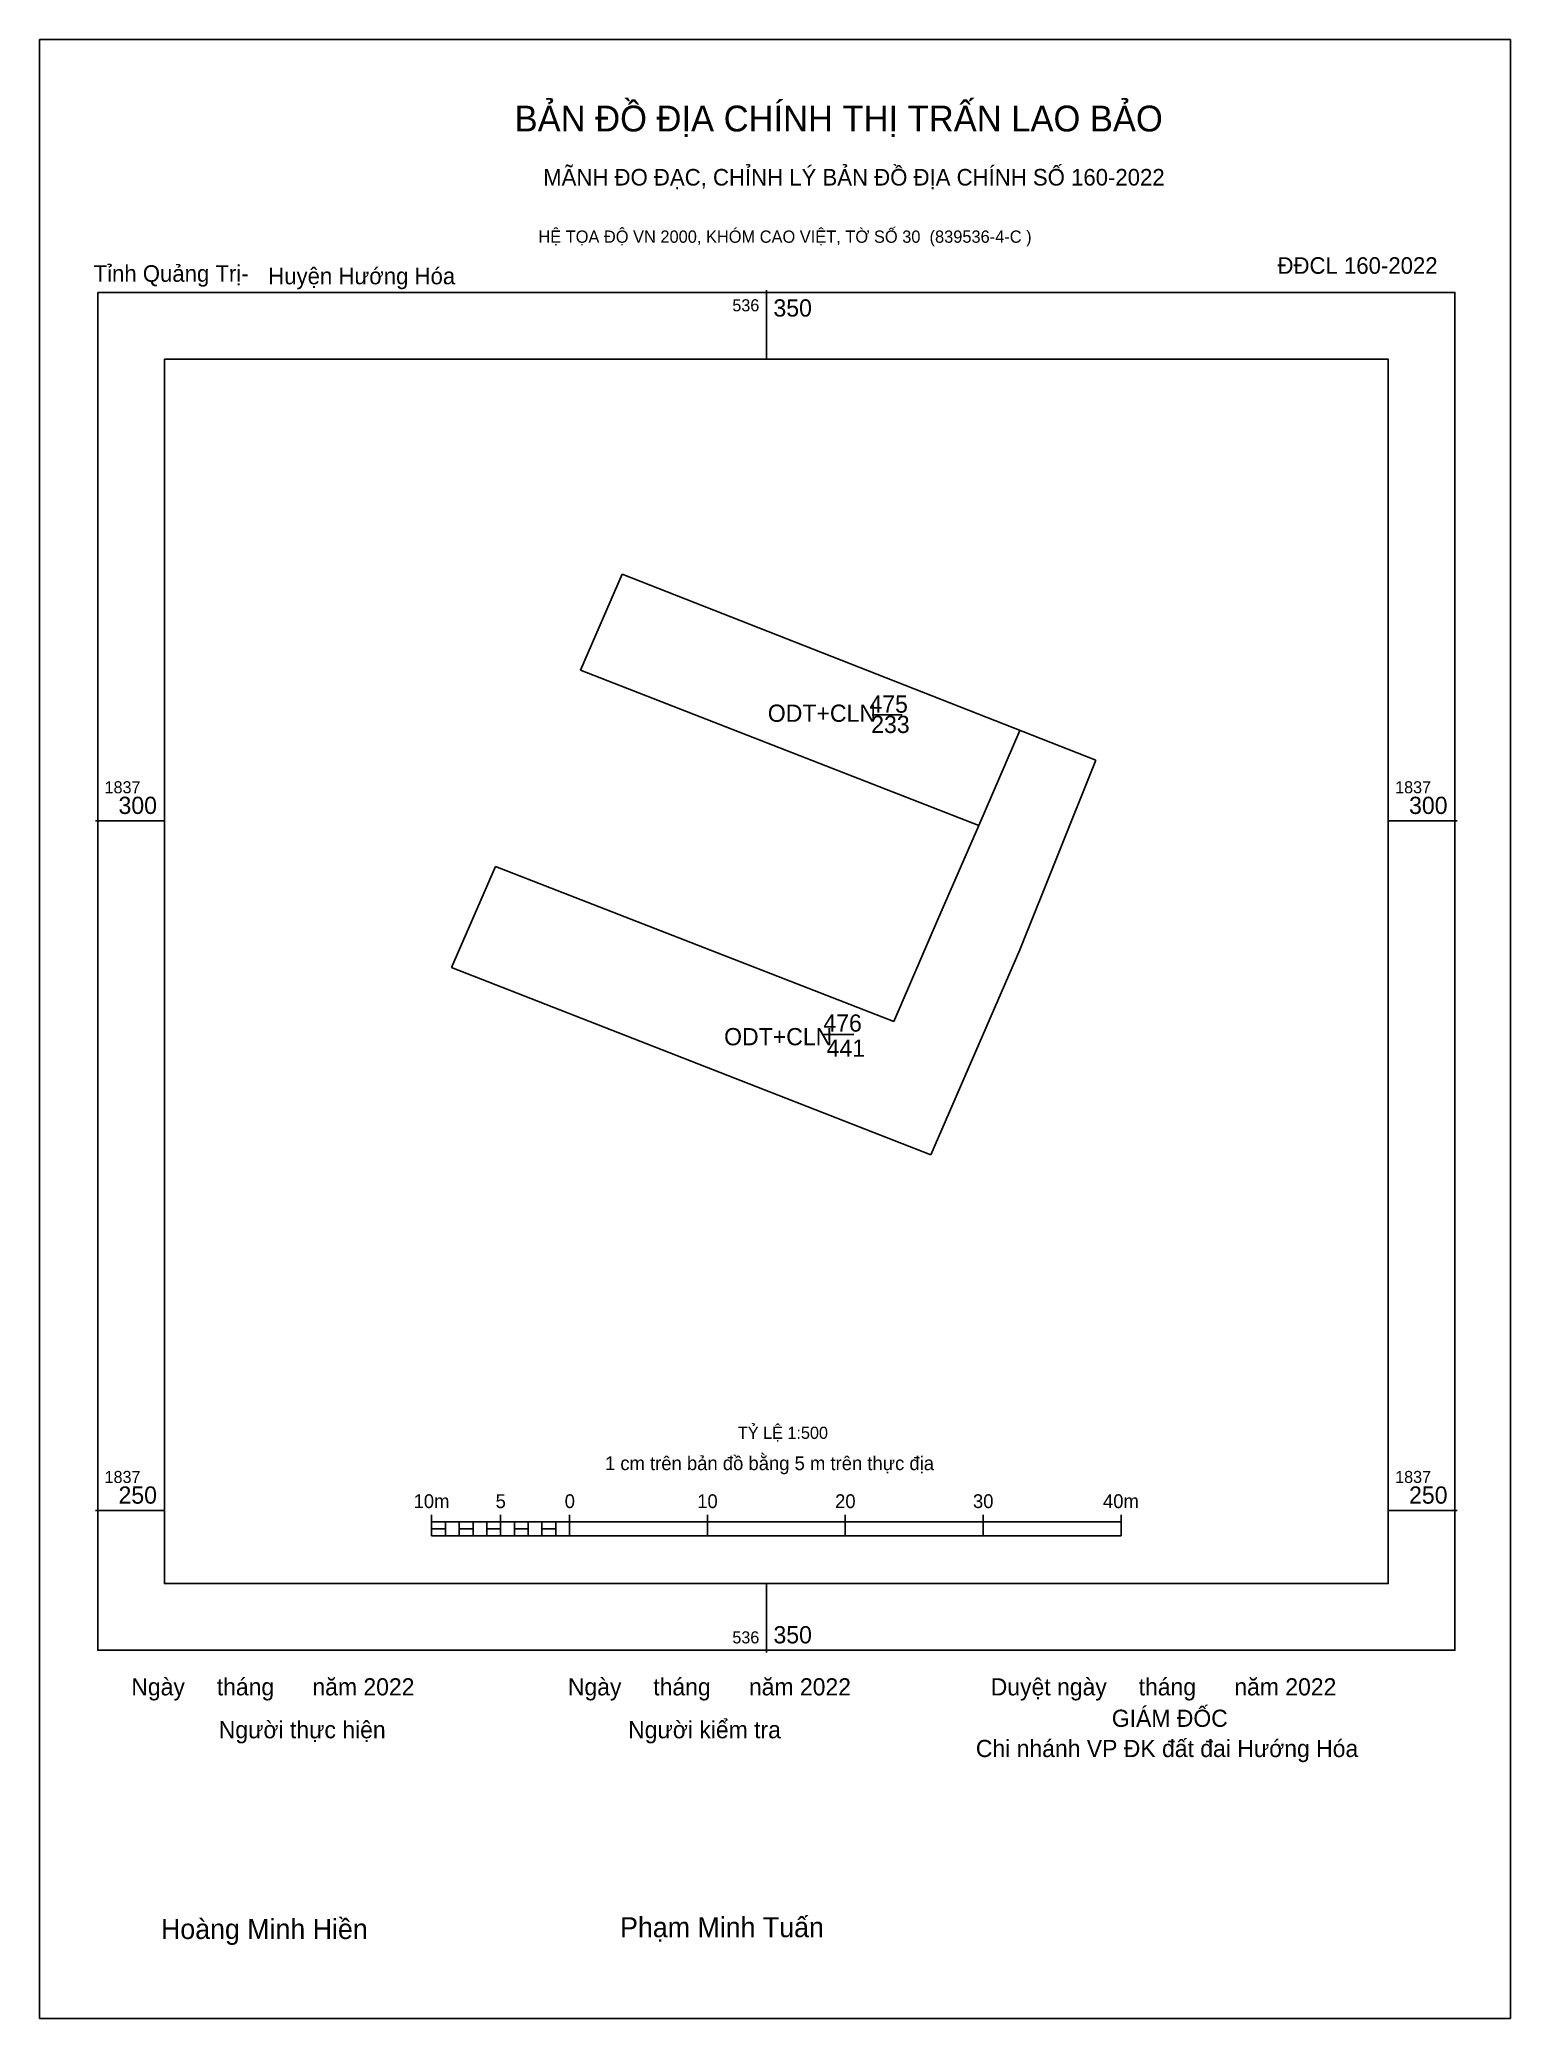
# Model space of a CAD drawing. Extents: x 535887 to 536404, y 1836755 to 1837357.
# Drawn here: x 536297.3 to 536404, y 1837213.2 to 1837356.6 of the extents above.
import ezdxf

# ---------------------------------------------------------------- set-up
doc = ezdxf.new("R2010")
doc.units = 0
for name, color, linetype in [('Level 1', 7, 'Continuous'), ('Level 10', 7, 'Continuous'), ('Level 13', 7, 'Continuous'), ('Level 15', 7, 'Continuous'), ('Level 27', 7, 'Continuous'), ('Level 6', 7, 'Continuous'), ('Level 62', 7, 'Continuous'), ('Level 63', 7, 'Continuous'), ('Level 7', 7, 'Continuous'), ('Level 9', 7, 'Continuous')]:
    doc.layers.add(name, color=color, linetype=linetype)

msp = doc.modelspace()

# ---------------------------------------------------------------- linework, layer by layer
at = {"layer": 'Level 10'}
for p, q in [((536336.51, 1837310.92), (536339.54, 1837317.89)), ((536339.54, 1837317.89), (536373.88, 1837304.39)), ((536365.4, 1837299.67), (536336.51, 1837310.92)), ((536362.41, 1837292.79), (536365.4, 1837299.67)), ((536327.14, 1837289.36), (536330.33, 1837296.7)), ((536330.33, 1837296.7), (536359.22, 1837285.45)), ((536359.22, 1837285.45), (536362.41, 1837292.79)), ((536368.38, 1837290.65), (536361.92, 1837275.79)), ((536361.92, 1837275.79), (536327.14, 1837289.36))]:
    msp.add_line(p, q, dxfattribs=at)
at = {"layer": 'Level 13'}
msp.add_line((536354.16, 1837284.52), (536356.34, 1837284.52), dxfattribs=at)
msp.add_line((536354.16, 1837284.52), (536356.34, 1837284.52), dxfattribs=at)
at = {"layer": 'Level 15'}
msp.add_lwpolyline([(536297.27, 1837356.64), (536403.95, 1837356.64), (536403.95, 1837213.18), (536297.27, 1837213.18)], close=True, dxfattribs=at)
at = {"layer": 'Level 27'}
for p, q in [((536339.54, 1837317.89), (536339.54, 1837317.89)), ((536336.51, 1837310.92), (536336.51, 1837310.92)), ((536365.4, 1837299.67), (536368.37, 1837306.55)), ((536373.88, 1837304.39), (536368.38, 1837290.65)), ((536330.33, 1837296.7), (536330.33, 1837296.7)), ((536362.41, 1837292.79), (536362.41, 1837292.79)), ((536327.14, 1837289.36), (536327.14, 1837289.36)), ((536327.14, 1837289.36), (536327.14, 1837289.36)), ((536361.92, 1837275.79), (536361.92, 1837275.79))]:
    msp.add_line(p, q, dxfattribs=at)
at = {"layer": 'Level 62'}
msp.add_lwpolyline([(536306.33, 1837333.47), (536395.09, 1837333.47), (536395.09, 1837244.71), (536306.33, 1837244.71)], close=True, dxfattribs=at)
at = {"layer": 'Level 63'}
for p, q in [((536350, 1837338.47), (536350, 1837333.47)), ((536301.33, 1837300), (536306.33, 1837300)), ((536395.09, 1837300), (536400.09, 1837300)), ((536301.33, 1837250), (536306.33, 1837250)), ((536395.09, 1837250), (536400.09, 1837250)), ((536325.71, 1837249.68), (536325.71, 1837248.18)), ((536325.71, 1837249.18), (536375.71, 1837249.18)), ((536326.71, 1837249.18), (536326.71, 1837248.18)), ((536327.71, 1837249.18), (536327.71, 1837248.18)), ((536328.71, 1837249.18), (536328.71, 1837248.18)), ((536329.71, 1837249.18), (536329.71, 1837248.18)), ((536330.71, 1837249.68), (536330.71, 1837248.18)), ((536330.71, 1837249.18), (536330.71, 1837248.18)), ((536331.71, 1837249.18), (536331.71, 1837248.18)), ((536332.71, 1837249.18), (536332.71, 1837248.18)), ((536333.71, 1837249.18), (536333.71, 1837248.18)), ((536334.71, 1837249.18), (536334.71, 1837248.18)), ((536335.71, 1837249.68), (536335.71, 1837248.18)), ((536335.71, 1837249.18), (536335.71, 1837248.18)), ((536345.71, 1837249.68), (536345.71, 1837248.18)), ((536355.71, 1837249.68), (536355.71, 1837248.18)), ((536365.71, 1837249.68), (536365.71, 1837248.18)), ((536375.71, 1837249.68), (536375.71, 1837248.18)), ((536325.71, 1837248.18), (536375.71, 1837248.18)), ((536350, 1837244.71), (536350, 1837239.71))]:
    msp.add_line(p, q, dxfattribs=at)
for points in [[(536301.49, 1837338.31), (536399.93, 1837338.31), (536399.93, 1837239.87), (536301.49, 1837239.87)], [(536325.71, 1837248.68), (536326.71, 1837248.68), (536326.71, 1837248.18), (536325.71, 1837248.18)], [(536325.71, 1837248.68), (536326.71, 1837248.68), (536326.71, 1837248.18), (536325.71, 1837248.18)], [(536327.71, 1837248.68), (536328.71, 1837248.68), (536328.71, 1837248.18), (536327.71, 1837248.18)], [(536329.71, 1837248.68), (536330.71, 1837248.68), (536330.71, 1837248.18), (536329.71, 1837248.18)], [(536331.71, 1837248.68), (536332.71, 1837248.68), (536332.71, 1837248.18), (536331.71, 1837248.18)], [(536333.71, 1837248.68), (536334.71, 1837248.68), (536334.71, 1837248.18), (536333.71, 1837248.18)]]:
    msp.add_lwpolyline(points, close=True, dxfattribs=at)
at = {"layer": 'Level 7'}
for p, q in [((536357.65, 1837307.68), (536359.83, 1837307.68)), ((536354.16, 1837284.52), (536356.34, 1837284.52)), ((536354.16, 1837284.52), (536356.34, 1837284.52))]:
    msp.add_line(p, q, dxfattribs=at)

# ---------------------------------------------------------------- texts
at = {"layer": 'Level 1'}
for s, p in [('475', (536357.46, 1837307.84)), ('ODT+CLN', (536350.09, 1837307.18)), ('233', (536357.59, 1837306.37)), ('476', (536354.12, 1837284.72)), ('ODT+CLN', (536346.92, 1837283.73)), ('441', (536354.36, 1837282.9))]:
    msp.add_text(s, height=1.25, dxfattribs=at).set_placement(p)
at = {"layer": 'Level 6'}
msp.add_text('TỶ LỆ 1:500', height=0.879, dxfattribs=at).set_placement((536347.92, 1837255.2))
at = {"layer": 'Level 63'}
for s, height, p in [('BẢN ĐỒ ĐỊA CHÍNH THỊ TRẤN LAO BẢO', 1.8718, (536331.73, 1837349.98)), ('MÃNH ĐO ĐẠC, CHỈNH LÝ BẢN ĐỒ ĐỊA CHÍNH SỐ 160-2022', 1.2011, (536333.8, 1837346.06)), ('HỆ TỌA ĐỘ VN 2000, KHÓM CAO VIỆT, TỜ SỐ 30  (839536-4-C )', 0.8891, (536333.45, 1837341.91)), ('536', 0.875, (536347.52, 1837336.94)), ('350', 1.25, (536350.5, 1837336.56)), ('1837', 0.875, (536301.99, 1837302)), ('300', 1.25, (536303, 1837300.5)), ('1837', 0.875, (536395.59, 1837302)), ('300', 1.25, (536396.6, 1837300.5)), ('1 cm trên bản đồ bằng 5 m trên thực địa', 1, (536338.28, 1837252.93)), ('1837', 0.875, (536301.99, 1837252)), ('1837', 0.875, (536395.59, 1837252)), ('250', 1.25, (536303, 1837250.5)), ('250', 1.25, (536396.6, 1837250.5)), ('10m', 1, (536324.4, 1837250.18)), ('5', 1, (536330.35, 1837250.18)), ('0', 1, (536335.36, 1837250.18)), ('10', 1, (536344.97, 1837250.18)), ('20', 1, (536354.97, 1837250.18)), ('30', 1, (536364.97, 1837250.18)), ('40m', 1, (536374.4, 1837250.18)), ('536', 0.875, (536347.52, 1837240.37)), ('350', 1.25, (536350.5, 1837240.37)), ('Ngày     tháng      năm 2022', 1.2442, (536303.93, 1837236.6)), ('Ngày     tháng      năm 2022', 1.2442, (536335.59, 1837236.6)), ('Duyệt ngày     tháng      năm 2022', 1.2442, (536366.26, 1837236.6)), ('GIÁM ĐỐC', 1.244, (536375.04, 1837234.32)), ('Người thực hiện', 1.2442, (536310.27, 1837233.49)), ('Người kiểm tra', 1.2442, (536339.96, 1837233.49)), ('Chi nhánh VP ĐK đất đai Hướng Hóa', 1.2442, (536365.18, 1837232.13)), ('Hoàng Minh Hiền', 1.4512, (536306.08, 1837218.94)), ('Phạm Minh Tuấn', 1.4512, (536339.38, 1837219.07))]:
    msp.add_text(s, height=height, dxfattribs=at).set_placement(p)
at = {"layer": 'Level 9'}
for s, p in [('Tỉnh Quảng Trị-', (536301.19, 1837339.08)), ('ĐĐCL 160-2022', (536387.06, 1837339.66)), ('Huyện Hướng Hóa', (536313.86, 1837338.9))]:
    msp.add_text(s, height=1.2011, dxfattribs=at).set_placement(p)

doc.saveas('drawing.dxf')
